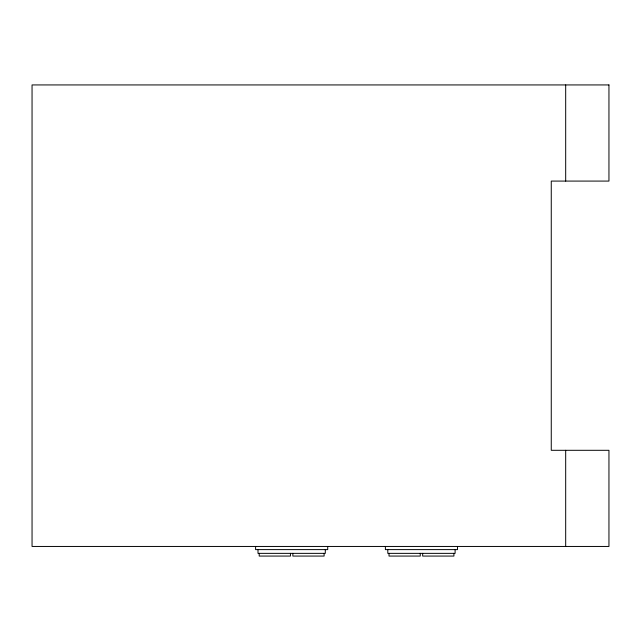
<?xml version="1.0" encoding="UTF-8"?>
<svg xmlns="http://www.w3.org/2000/svg" width="641" height="641" viewBox="0 0 641 641"><rect width="100%" height="100%" fill="white"/><g stroke="black" fill="none" stroke-linecap="round" stroke-linejoin="round"><path stroke-width="0.96" d="M565.683 84.933L565.683 181.083M565.683 450.303L565.683 546.452M457.514 546.452L457.514 549.609L385.401 549.609L385.401 546.452M455.11 549.609L455.11 553.359L387.805 553.359L387.805 549.609M453.908 553.359L453.908 556.067L422.659 556.067L422.659 553.359M420.256 553.359L420.256 556.067L389.007 556.067L389.007 553.359M327.711 546.452L327.711 549.609L255.599 549.609L255.599 546.452M325.308 549.609L325.308 553.359L258.002 553.359L258.002 549.609M324.106 553.359L324.106 556.067L292.857 556.067L292.857 553.359M290.453 553.359L290.453 556.067L259.204 556.067L259.204 553.359M608.95 84.933L32.05 84.933L32.05 546.452L608.95 546.452L608.95 450.303L551.26 450.303L551.26 181.083L608.95 181.083L608.95 84.933"/></g></svg>
